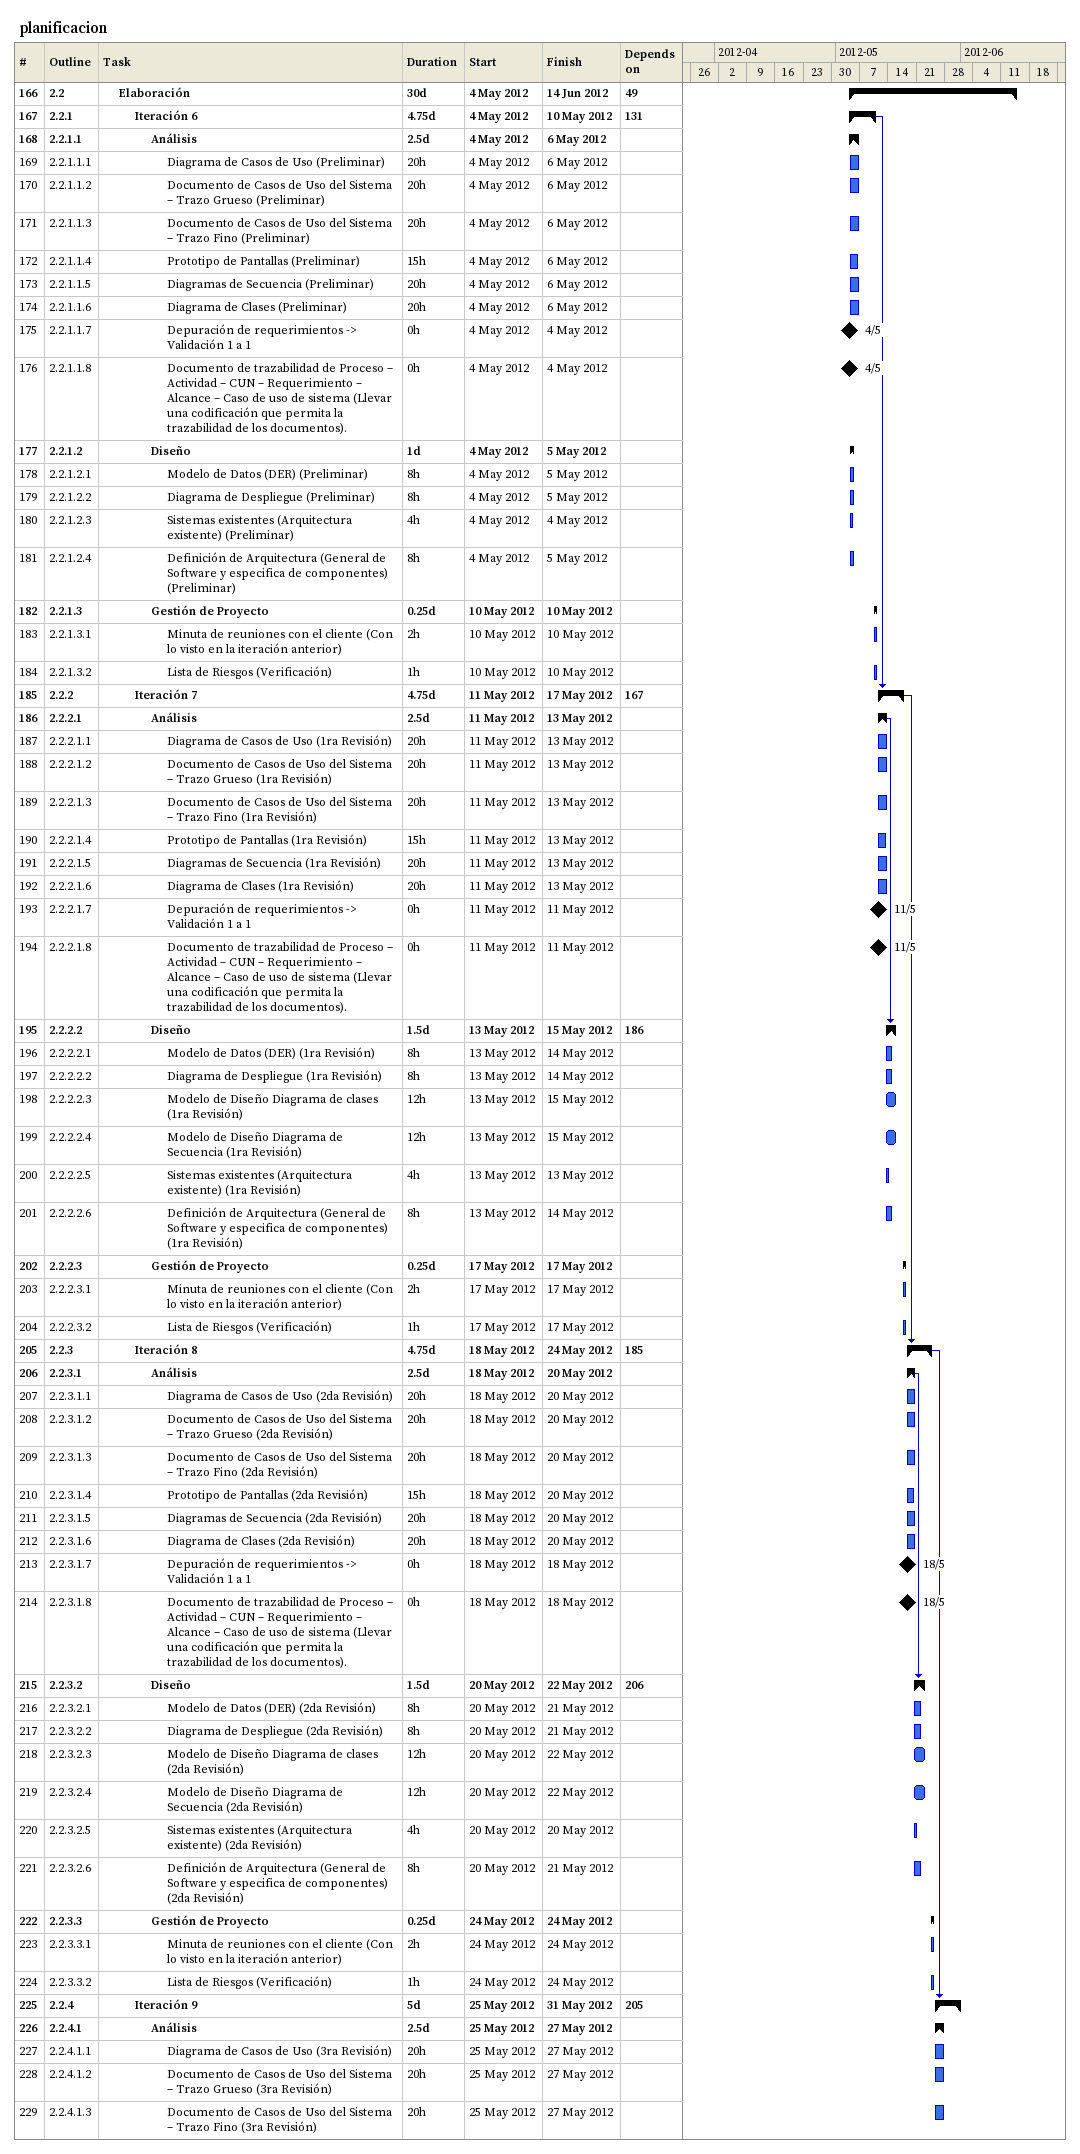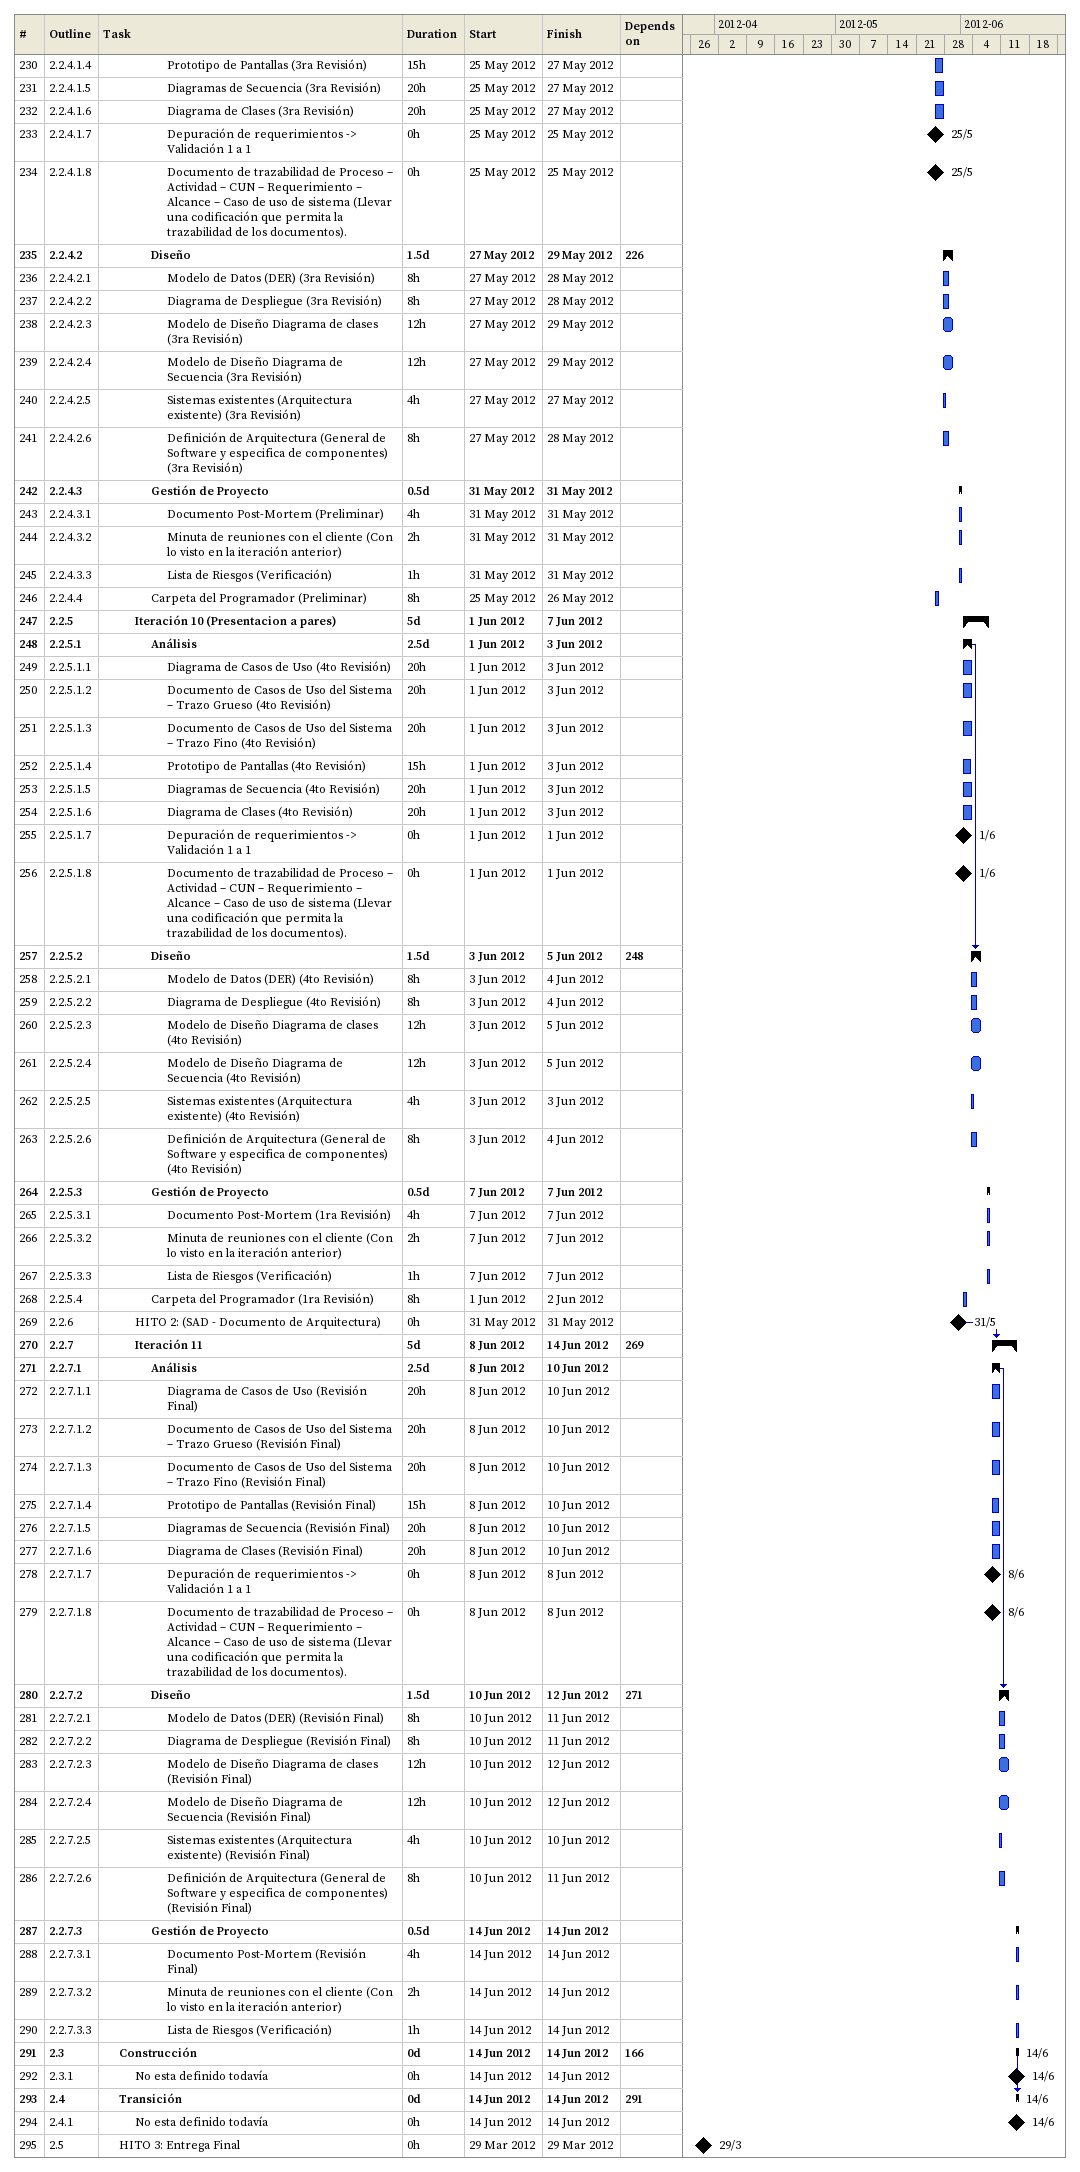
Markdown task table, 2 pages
planificacion

| ID | WBS | Task | Duration | Start | Finish | Predecessors |
|---|---|---|---|---|---|---|
| 166 | 2.2 | **Elaboración** | 30d | 2012-05-04 | 2012-06-14 | 49 |
| 167 | 2.2.1 | **Iteración 6** | 4.75d | 2012-05-04 | 2012-05-10 | 131 |
| 168 | 2.2.1.1 | **Análisis** | 2.5d | 2012-05-04 | 2012-05-06 |  |
| 169 | 2.2.1.1.1 | Diagrama de Casos de Uso (Preliminar) | 20h | 2012-05-04 | 2012-05-06 |  |
| 170 | 2.2.1.1.2 | Documento de Casos de Uso del Sistema – Trazo Grueso (Preliminar) | 20h | 2012-05-04 | 2012-05-06 |  |
| 171 | 2.2.1.1.3 | Documento de Casos de Uso del Sistema – Trazo Fino (Preliminar) | 20h | 2012-05-04 | 2012-05-06 |  |
| 172 | 2.2.1.1.4 | Prototipo de Pantallas (Preliminar) | 15h | 2012-05-04 | 2012-05-06 |  |
| 173 | 2.2.1.1.5 | Diagramas de Secuencia (Preliminar) | 20h | 2012-05-04 | 2012-05-06 |  |
| 174 | 2.2.1.1.6 | Diagrama de Clases (Preliminar) | 20h | 2012-05-04 | 2012-05-06 |  |
| 175 | 2.2.1.1.7 | Depuración de requerimientos -> Validación 1 a 1 | 0h | 2012-05-04 | 2012-05-04 |  |
| 176 | 2.2.1.1.8 | Documento de trazabilidad de Proceso – Actividad – CUN – Requerimiento – Alcance – Caso de uso de sistema (Llevar una codificación que permita la trazabilidad de los documentos). | 0h | 2012-05-04 | 2012-05-04 |  |
| 177 | 2.2.1.2 | **Diseño** | 1d | 2012-05-04 | 2012-05-05 |  |
| 178 | 2.2.1.2.1 | Modelo de Datos (DER) (Preliminar) | 8h | 2012-05-04 | 2012-05-05 |  |
| 179 | 2.2.1.2.2 | Diagrama de Despliegue (Preliminar) | 8h | 2012-05-04 | 2012-05-05 |  |
| 180 | 2.2.1.2.3 | Sistemas existentes (Arquitectura existente) (Preliminar) | 4h | 2012-05-04 | 2012-05-04 |  |
| 181 | 2.2.1.2.4 | Definición de Arquitectura (General de Software y especifica de componentes) (Preliminar) | 8h | 2012-05-04 | 2012-05-05 |  |
| 182 | 2.2.1.3 | **Gestión de Proyecto** | 0.25d | 2012-05-10 | 2012-05-10 |  |
| 183 | 2.2.1.3.1 | Minuta de reuniones con el cliente (Con lo visto en la iteración anterior) | 2h | 2012-05-10 | 2012-05-10 |  |
| 184 | 2.2.1.3.2 | Lista de Riesgos (Verificación) | 1h | 2012-05-10 | 2012-05-10 |  |
| 185 | 2.2.2 | **Iteración 7** | 4.75d | 2012-05-11 | 2012-05-17 | 167 |
| 186 | 2.2.2.1 | **Análisis** | 2.5d | 2012-05-11 | 2012-05-13 |  |
| 187 | 2.2.2.1.1 | Diagrama de Casos de Uso (1ra Revisión) | 20h | 2012-05-11 | 2012-05-13 |  |
| 188 | 2.2.2.1.2 | Documento de Casos de Uso del Sistema – Trazo Grueso (1ra Revisión) | 20h | 2012-05-11 | 2012-05-13 |  |
| 189 | 2.2.2.1.3 | Documento de Casos de Uso del Sistema – Trazo Fino (1ra Revisión) | 20h | 2012-05-11 | 2012-05-13 |  |
| 190 | 2.2.2.1.4 | Prototipo de Pantallas (1ra Revisión) | 15h | 2012-05-11 | 2012-05-13 |  |
| 191 | 2.2.2.1.5 | Diagramas de Secuencia (1ra Revisión) | 20h | 2012-05-11 | 2012-05-13 |  |
| 192 | 2.2.2.1.6 | Diagrama de Clases (1ra Revisión) | 20h | 2012-05-11 | 2012-05-13 |  |
| 193 | 2.2.2.1.7 | Depuración de requerimientos -> Validación 1 a 1 | 0h | 2012-05-11 | 2012-05-11 |  |
| 194 | 2.2.2.1.8 | Documento de trazabilidad de Proceso – Actividad – CUN – Requerimiento – Alcance – Caso de uso de sistema (Llevar una codificación que permita la trazabilidad de los documentos). | 0h | 2012-05-11 | 2012-05-11 |  |
| 195 | 2.2.2.2 | **Diseño** | 1.5d | 2012-05-13 | 2012-05-15 | 186 |
| 196 | 2.2.2.2.1 | Modelo de Datos (DER) (1ra Revisión) | 8h | 2012-05-13 | 2012-05-14 |  |
| 197 | 2.2.2.2.2 | Diagrama de Despliegue (1ra Revisión) | 8h | 2012-05-13 | 2012-05-14 |  |
| 198 | 2.2.2.2.3 | Modelo de Diseño Diagrama de clases (1ra Revisión) | 12h | 2012-05-13 | 2012-05-15 |  |
| 199 | 2.2.2.2.4 | Modelo de Diseño Diagrama de Secuencia (1ra Revisión) | 12h | 2012-05-13 | 2012-05-15 |  |
| 200 | 2.2.2.2.5 | Sistemas existentes (Arquitectura existente) (1ra Revisión) | 4h | 2012-05-13 | 2012-05-13 |  |
| 201 | 2.2.2.2.6 | Definición de Arquitectura (General de Software y especifica de componentes) (1ra Revisión) | 8h | 2012-05-13 | 2012-05-14 |  |
| 202 | 2.2.2.3 | **Gestión de Proyecto** | 0.25d | 2012-05-17 | 2012-05-17 |  |
| 203 | 2.2.2.3.1 | Minuta de reuniones con el cliente (Con lo visto en la iteración anterior) | 2h | 2012-05-17 | 2012-05-17 |  |
| 204 | 2.2.2.3.2 | Lista de Riesgos (Verificación) | 1h | 2012-05-17 | 2012-05-17 |  |
| 205 | 2.2.3 | **Iteración 8** | 4.75d | 2012-05-18 | 2012-05-24 | 185 |
| 206 | 2.2.3.1 | **Análisis** | 2.5d | 2012-05-18 | 2012-05-20 |  |
| 207 | 2.2.3.1.1 | Diagrama de Casos de Uso (2da Revisión) | 20h | 2012-05-18 | 2012-05-20 |  |
| 208 | 2.2.3.1.2 | Documento de Casos de Uso del Sistema – Trazo Grueso (2da Revisión) | 20h | 2012-05-18 | 2012-05-20 |  |
| 209 | 2.2.3.1.3 | Documento de Casos de Uso del Sistema – Trazo Fino (2da Revisión) | 20h | 2012-05-18 | 2012-05-20 |  |
| 210 | 2.2.3.1.4 | Prototipo de Pantallas (2da Revisión) | 15h | 2012-05-18 | 2012-05-20 |  |
| 211 | 2.2.3.1.5 | Diagramas de Secuencia (2da Revisión) | 20h | 2012-05-18 | 2012-05-20 |  |
| 212 | 2.2.3.1.6 | Diagrama de Clases (2da Revisión) | 20h | 2012-05-18 | 2012-05-20 |  |
| 213 | 2.2.3.1.7 | Depuración de requerimientos -> Validación 1 a 1 | 0h | 2012-05-18 | 2012-05-18 |  |
| 214 | 2.2.3.1.8 | Documento de trazabilidad de Proceso – Actividad – CUN – Requerimiento – Alcance – Caso de uso de sistema (Llevar una codificación que permita la trazabilidad de los documentos). | 0h | 2012-05-18 | 2012-05-18 |  |
| 215 | 2.2.3.2 | **Diseño** | 1.5d | 2012-05-20 | 2012-05-22 | 206 |
| 216 | 2.2.3.2.1 | Modelo de Datos (DER) (2da Revisión) | 8h | 2012-05-20 | 2012-05-21 |  |
| 217 | 2.2.3.2.2 | Diagrama de Despliegue (2da Revisión) | 8h | 2012-05-20 | 2012-05-21 |  |
| 218 | 2.2.3.2.3 | Modelo de Diseño Diagrama de clases (2da Revisión) | 12h | 2012-05-20 | 2012-05-22 |  |
| 219 | 2.2.3.2.4 | Modelo de Diseño Diagrama de Secuencia (2da Revisión) | 12h | 2012-05-20 | 2012-05-22 |  |
| 220 | 2.2.3.2.5 | Sistemas existentes (Arquitectura existente) (2da Revisión) | 4h | 2012-05-20 | 2012-05-20 |  |
| 221 | 2.2.3.2.6 | Definición de Arquitectura (General de Software y especifica de componentes) (2da Revisión) | 8h | 2012-05-20 | 2012-05-21 |  |
| 222 | 2.2.3.3 | **Gestión de Proyecto** | 0.25d | 2012-05-24 | 2012-05-24 |  |
| 223 | 2.2.3.3.1 | Minuta de reuniones con el cliente (Con lo visto en la iteración anterior) | 2h | 2012-05-24 | 2012-05-24 |  |
| 224 | 2.2.3.3.2 | Lista de Riesgos (Verificación) | 1h | 2012-05-24 | 2012-05-24 |  |
| 225 | 2.2.4 | **Iteración 9** | 5d | 2012-05-25 | 2012-05-31 | 205 |
| 226 | 2.2.4.1 | **Análisis** | 2.5d | 2012-05-25 | 2012-05-27 |  |
| 227 | 2.2.4.1.1 | Diagrama de Casos de Uso (3ra Revisión) | 20h | 2012-05-25 | 2012-05-27 |  |
| 228 | 2.2.4.1.2 | Documento de Casos de Uso del Sistema – Trazo Grueso (3ra Revisión) | 20h | 2012-05-25 | 2012-05-27 |  |
| 229 | 2.2.4.1.3 | Documento de Casos de Uso del Sistema – Trazo Fino (3ra Revisión) | 20h | 2012-05-25 | 2012-05-27 |  |
| 230 | 2.2.4.1.4 | Prototipo de Pantallas (3ra Revisión) | 15h | 2012-05-25 | 2012-05-27 |  |
| 231 | 2.2.4.1.5 | Diagramas de Secuencia (3ra Revisión) | 20h | 2012-05-25 | 2012-05-27 |  |
| 232 | 2.2.4.1.6 | Diagrama de Clases (3ra Revisión) | 20h | 2012-05-25 | 2012-05-27 |  |
| 233 | 2.2.4.1.7 | Depuración de requerimientos -> Validación 1 a 1 | 0h | 2012-05-25 | 2012-05-25 |  |
| 234 | 2.2.4.1.8 | Documento de trazabilidad de Proceso – Actividad – CUN – Requerimiento – Alcance – Caso de uso de sistema (Llevar una codificación que permita la trazabilidad de los documentos). | 0h | 2012-05-25 | 2012-05-25 |  |
| 235 | 2.2.4.2 | **Diseño** | 1.5d | 2012-05-27 | 2012-05-29 | 226 |
| 236 | 2.2.4.2.1 | Modelo de Datos (DER) (3ra Revisión) | 8h | 2012-05-27 | 2012-05-28 |  |
| 237 | 2.2.4.2.2 | Diagrama de Despliegue (3ra Revisión) | 8h | 2012-05-27 | 2012-05-28 |  |
| 238 | 2.2.4.2.3 | Modelo de Diseño Diagrama de clases (3ra Revisión) | 12h | 2012-05-27 | 2012-05-29 |  |
| 239 | 2.2.4.2.4 | Modelo de Diseño Diagrama de Secuencia (3ra Revisión) | 12h | 2012-05-27 | 2012-05-29 |  |
| 240 | 2.2.4.2.5 | Sistemas existentes (Arquitectura existente) (3ra Revisión) | 4h | 2012-05-27 | 2012-05-27 |  |
| 241 | 2.2.4.2.6 | Definición de Arquitectura (General de Software y especifica de componentes) (3ra Revisión) | 8h | 2012-05-27 | 2012-05-28 |  |
| 242 | 2.2.4.3 | **Gestión de Proyecto** | 0.5d | 2012-05-31 | 2012-05-31 |  |
| 243 | 2.2.4.3.1 | Documento Post-Mortem (Preliminar) | 4h | 2012-05-31 | 2012-05-31 |  |
| 244 | 2.2.4.3.2 | Minuta de reuniones con el cliente (Con lo visto en la iteración anterior) | 2h | 2012-05-31 | 2012-05-31 |  |
| 245 | 2.2.4.3.3 | Lista de Riesgos (Verificación) | 1h | 2012-05-31 | 2012-05-31 |  |
| 246 | 2.2.4.4 | Carpeta del Programador (Preliminar) | 8h | 2012-05-25 | 2012-05-26 |  |
| 247 | 2.2.5 | **Iteración 10 (Presentacion a pares)** | 5d | 2012-06-01 | 2012-06-07 |  |
| 248 | 2.2.5.1 | **Análisis** | 2.5d | 2012-06-01 | 2012-06-03 |  |
| 249 | 2.2.5.1.1 | Diagrama de Casos de Uso (4to Revisión) | 20h | 2012-06-01 | 2012-06-03 |  |
| 250 | 2.2.5.1.2 | Documento de Casos de Uso del Sistema – Trazo Grueso (4to Revisión) | 20h | 2012-06-01 | 2012-06-03 |  |
| 251 | 2.2.5.1.3 | Documento de Casos de Uso del Sistema – Trazo Fino (4to Revisión) | 20h | 2012-06-01 | 2012-06-03 |  |
| 252 | 2.2.5.1.4 | Prototipo de Pantallas (4to Revisión) | 15h | 2012-06-01 | 2012-06-03 |  |
| 253 | 2.2.5.1.5 | Diagramas de Secuencia (4to Revisión) | 20h | 2012-06-01 | 2012-06-03 |  |
| 254 | 2.2.5.1.6 | Diagrama de Clases (4to Revisión) | 20h | 2012-06-01 | 2012-06-03 |  |
| 255 | 2.2.5.1.7 | Depuración de requerimientos -> Validación 1 a 1 | 0h | 2012-06-01 | 2012-06-01 |  |
| 256 | 2.2.5.1.8 | Documento de trazabilidad de Proceso – Actividad – CUN – Requerimiento – Alcance – Caso de uso de sistema (Llevar una codificación que permita la trazabilidad de los documentos). | 0h | 2012-06-01 | 2012-06-01 |  |
| 257 | 2.2.5.2 | **Diseño** | 1.5d | 2012-06-03 | 2012-06-05 | 248 |
| 258 | 2.2.5.2.1 | Modelo de Datos (DER) (4to Revisión) | 8h | 2012-06-03 | 2012-06-04 |  |
| 259 | 2.2.5.2.2 | Diagrama de Despliegue (4to Revisión) | 8h | 2012-06-03 | 2012-06-04 |  |
| 260 | 2.2.5.2.3 | Modelo de Diseño Diagrama de clases (4to Revisión) | 12h | 2012-06-03 | 2012-06-05 |  |
| 261 | 2.2.5.2.4 | Modelo de Diseño Diagrama de Secuencia (4to Revisión) | 12h | 2012-06-03 | 2012-06-05 |  |
| 262 | 2.2.5.2.5 | Sistemas existentes (Arquitectura existente) (4to Revisión) | 4h | 2012-06-03 | 2012-06-03 |  |
| 263 | 2.2.5.2.6 | Definición de Arquitectura (General de Software y especifica de componentes) (4to Revisión) | 8h | 2012-06-03 | 2012-06-04 |  |
| 264 | 2.2.5.3 | **Gestión de Proyecto** | 0.5d | 2012-06-07 | 2012-06-07 |  |
| 265 | 2.2.5.3.1 | Documento Post-Mortem (1ra Revisión) | 4h | 2012-06-07 | 2012-06-07 |  |
| 266 | 2.2.5.3.2 | Minuta de reuniones con el cliente (Con lo visto en la iteración anterior) | 2h | 2012-06-07 | 2012-06-07 |  |
| 267 | 2.2.5.3.3 | Lista de Riesgos (Verificación) | 1h | 2012-06-07 | 2012-06-07 |  |
| 268 | 2.2.5.4 | Carpeta del Programador (1ra Revisión) | 8h | 2012-06-01 | 2012-06-02 |  |
| 269 | 2.2.6 | HITO 2: (SAD - Documento de Arquitectura) | 0h | 2012-05-31 | 2012-05-31 |  |
| 270 | 2.2.7 | **Iteración 11** | 5d | 2012-06-08 | 2012-06-14 | 269 |
| 271 | 2.2.7.1 | **Análisis** | 2.5d | 2012-06-08 | 2012-06-10 |  |
| 272 | 2.2.7.1.1 | Diagrama de Casos de Uso (Revisión Final) | 20h | 2012-06-08 | 2012-06-10 |  |
| 273 | 2.2.7.1.2 | Documento de Casos de Uso del Sistema – Trazo Grueso (Revisión Final) | 20h | 2012-06-08 | 2012-06-10 |  |
| 274 | 2.2.7.1.3 | Documento de Casos de Uso del Sistema – Trazo Fino (Revisión Final) | 20h | 2012-06-08 | 2012-06-10 |  |
| 275 | 2.2.7.1.4 | Prototipo de Pantallas (Revisión Final) | 15h | 2012-06-08 | 2012-06-10 |  |
| 276 | 2.2.7.1.5 | Diagramas de Secuencia (Revisión Final) | 20h | 2012-06-08 | 2012-06-10 |  |
| 277 | 2.2.7.1.6 | Diagrama de Clases (Revisión Final) | 20h | 2012-06-08 | 2012-06-10 |  |
| 278 | 2.2.7.1.7 | Depuración de requerimientos -> Validación 1 a 1 | 0h | 2012-06-08 | 2012-06-08 |  |
| 279 | 2.2.7.1.8 | Documento de trazabilidad de Proceso – Actividad – CUN – Requerimiento – Alcance – Caso de uso de sistema (Llevar una codificación que permita la trazabilidad de los documentos). | 0h | 2012-06-08 | 2012-06-08 |  |
| 280 | 2.2.7.2 | **Diseño** | 1.5d | 2012-06-10 | 2012-06-12 | 271 |
| 281 | 2.2.7.2.1 | Modelo de Datos (DER) (Revisión Final) | 8h | 2012-06-10 | 2012-06-11 |  |
| 282 | 2.2.7.2.2 | Diagrama de Despliegue (Revisión Final) | 8h | 2012-06-10 | 2012-06-11 |  |
| 283 | 2.2.7.2.3 | Modelo de Diseño Diagrama de clases (Revisión Final) | 12h | 2012-06-10 | 2012-06-12 |  |
| 284 | 2.2.7.2.4 | Modelo de Diseño Diagrama de Secuencia (Revisión Final) | 12h | 2012-06-10 | 2012-06-12 |  |
| 285 | 2.2.7.2.5 | Sistemas existentes (Arquitectura existente) (Revisión Final) | 4h | 2012-06-10 | 2012-06-10 |  |
| 286 | 2.2.7.2.6 | Definición de Arquitectura (General de Software y especifica de componentes) (Revisión Final) | 8h | 2012-06-10 | 2012-06-11 |  |
| 287 | 2.2.7.3 | **Gestión de Proyecto** | 0.5d | 2012-06-14 | 2012-06-14 |  |
| 288 | 2.2.7.3.1 | Documento Post-Mortem (Revisión Final) | 4h | 2012-06-14 | 2012-06-14 |  |
| 289 | 2.2.7.3.2 | Minuta de reuniones con el cliente (Con lo visto en la iteración anterior) | 2h | 2012-06-14 | 2012-06-14 |  |
| 290 | 2.2.7.3.3 | Lista de Riesgos (Verificación) | 1h | 2012-06-14 | 2012-06-14 |  |
| 291 | 2.3 | **Construcción** | 0d | 2012-06-14 | 2012-06-14 | 166 |
| 292 | 2.3.1 | No esta definido todavía | 0h | 2012-06-14 | 2012-06-14 |  |
| 293 | 2.4 | **Transición** | 0d | 2012-06-14 | 2012-06-14 | 291 |
| 294 | 2.4.1 | No esta definido todavía | 0h | 2012-06-14 | 2012-06-14 |  |
| 295 | 2.5 | HITO 3: Entrega Final | 0h | 2012-03-29 | 2012-03-29 |  |
